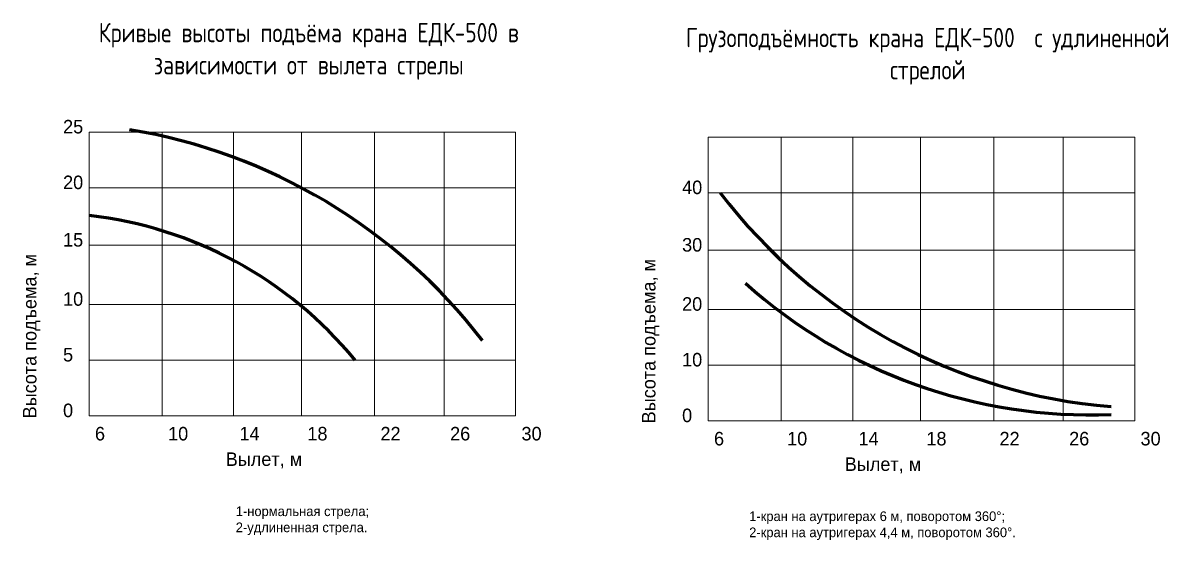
# Model space of a CAD drawing. Extents: x -47970 to 37163, y -191118 to -99096.
# Drawn here: x -1369 to 28253, y -187267 to -173891 of the extents above; entities that cross this region are included whole.
import ezdxf

# ---------------------------------------------------------------- set-up
doc = ezdxf.new("R2010")
doc.units = 0
doc.header["$LTSCALE"] = 45
doc.header["$MEASUREMENT"] = 0
doc.layers.add('1.Основная', color=5, linetype='CONTINUOUS', lineweight=60, true_color=0x0000ff)
doc.layers.add('2.Тонкая', color=7, linetype='CONTINUOUS', lineweight=18)
doc.layers.add('текст', color=7, linetype='CONTINUOUS', lineweight=18)
doc.styles.add('ГОСТ 2.304', font='CS_Gost2304.shx')

msp = doc.modelspace()

# ---------------------------------------------------------------- linework, layer by layer
at = {"layer": '1.Основная', "ltscale": 2.222222}
for centre, radius, start, end in [((-974.1, -190979.5), 14519.8, 37.67759, 80.62229), ((27916.1, -169728.1), 14131.5, 217.26852, 265.38213), ((-823.3, -189213.3), 10406.2, 39.36636, 83.5606), ((26231.5, -170653.6), 13373.3, 228.21467, 272.3435)]:
    msp.add_arc(centre, radius, start, end, dxfattribs=at)
at = {"layer": '2.Тонкая', "linetype": 'Continuous', "ltscale": 2.222222}
for p, q in [((343.8, -184053.3), (343.8, -176716.2)), ((343.8, -176716.2), (11376.3, -176716.2)), ((2235.1, -184053.3), (2235.1, -176716.2)), ((4081.3, -184053.3), (4081.3, -176716.2)), ((5837.5, -184053.3), (5837.5, -176716.2)), ((7728.8, -184053.3), (7728.8, -176716.2)), ((9530.1, -184053.3), (9530.1, -176716.2)), ((11376.3, -184053.3), (11376.3, -176716.2)), ((16356.2, -184182.2), (16356.2, -176845)), ((16356.2, -176845), (27388.7, -176845)), ((18247.5, -184182.2), (18247.5, -176845)), ((20093.8, -184182.2), (20093.8, -176845)), ((21850, -184182.2), (21850, -176845)), ((23741.2, -184182.2), (23741.2, -176845)), ((25542.5, -184182.2), (25542.5, -176845)), ((27388.7, -184182.2), (27388.7, -176845)), ((343.8, -178156.6), (11376.3, -178156.6)), ((16356.2, -178285.4), (27388.7, -178285.4)), ((343.8, -179642), (11376.3, -179642)), ((16356.2, -179770.9), (27388.7, -179770.9)), ((343.8, -181172.5), (11376.3, -181172.5)), ((16356.2, -181301.3), (27388.7, -181301.3)), ((343.8, -182612.9), (11376.3, -182612.9)), ((16356.2, -182741.7), (27388.7, -182741.7)), ((343.8, -184053.3), (11376.3, -184053.3)), ((16356.2, -184182.2), (27388.7, -184182.2))]:
    msp.add_line(p, q, dxfattribs=at)

# ---------------------------------------------------------------- texts
at = {"layer": 'текст', "ltscale": 10, "char_height": 500, "attachment_point": 1, "style": 'ГОСТ 2.304'}
for s, insert in [('\\pxqc;Кривые высоты подъёма крана ЕДК-500 в зависимости от вылета стрелы', (-894.6, -173891.8)), ('\\pxqc;Грузоподъёмность крана ЕДК-500  с удлиненной стрелой', (15117.8, -174020.6))]:
    msp.add_mtext_dynamic_manual_height_columns(s, width=13837.365, gutter_width=12.5, heights=[0], dxfattribs=dict(at, insert=insert))
at = {"layer": 'текст', "linetype": 'Continuous', "ltscale": 2.222222, "attachment_point": 1}
for s, width, insert, char_height in [('25', 373.491, (-330.9, -176400.2), 350), ('20', 373.491, (-330.9, -177840.6), 350), ('40', 373.491, (15681.5, -177969.5), 350), ('15', 373.491, (-330.9, -179326.1), 350), ('30', 373.491, (15681.5, -179454.9), 350), ('10', 373.491, (-330.9, -180856.5), 350), ('20', 373.491, (15681.5, -180985.4), 350), ('5', 373.491, (-330.9, -182296.9), 350), ('10', 373.491, (15681.5, -182425.8), 350), ('0', 373.491, (-330.9, -183737.3), 350), ('0', 373.491, (15681.5, -183866.2), 350), ('6', 373.491, (494.5, -184339.5), 350), ('10', 373.491, (2385.8, -184339.5), 350), ('14', 373.491, (4232, -184339.5), 350), ('18', 373.491, (5988.2, -184339.5), 350), ('22', 373.491, (7879.5, -184339.5), 350), ('26', 373.491, (9680.7, -184339.5), 350), ('30', 373.491, (11527, -184339.5), 350), ('6', 373.491, (16506.9, -184468.3), 350), ('10', 373.491, (18398.2, -184468.3), 350), ('14', 373.491, (20244.4, -184468.3), 350), ('18', 373.491, (22000.6, -184468.3), 350), ('22', 373.491, (23891.9, -184468.3), 350), ('26', 373.491, (25693.1, -184468.3), 350), ('30', 373.491, (27539.4, -184468.3), 350), ('Вылет, м', 3381.777, (3876.2, -184998.7), 350), ('Вылет, м', 3381.777, (19888.7, -185127.6), 350), ('1-нормальная стрела;\\P2-удлиненная стрела.', 7560, (4136.8, -186395.7), 250), ('1-кран на аутригерах 6 м, поворотом 360%%D;\\P2-кран на аутригерах 4,4 м, поворотом 360%%D.', 10457.789, (17417.2, -186524.6), 250)]:
    msp.add_mtext_dynamic_manual_height_columns(s, width=width, gutter_width=1250, heights=[0], dxfattribs=dict(at, insert=insert, char_height=char_height))
at = {"layer": 'текст', "linetype": 'Continuous', "ltscale": 2.222222, "char_height": 350, "attachment_point": 1, "rotation": 90}
for insert in [(-1369.5, -184119.1), (14643, -184248)]:
    msp.add_mtext_dynamic_manual_height_columns('Высота подъема, м', width=6974.226, gutter_width=1250, heights=[0], dxfattribs=dict(at, insert=insert))

doc.saveas('drawing.dxf')
